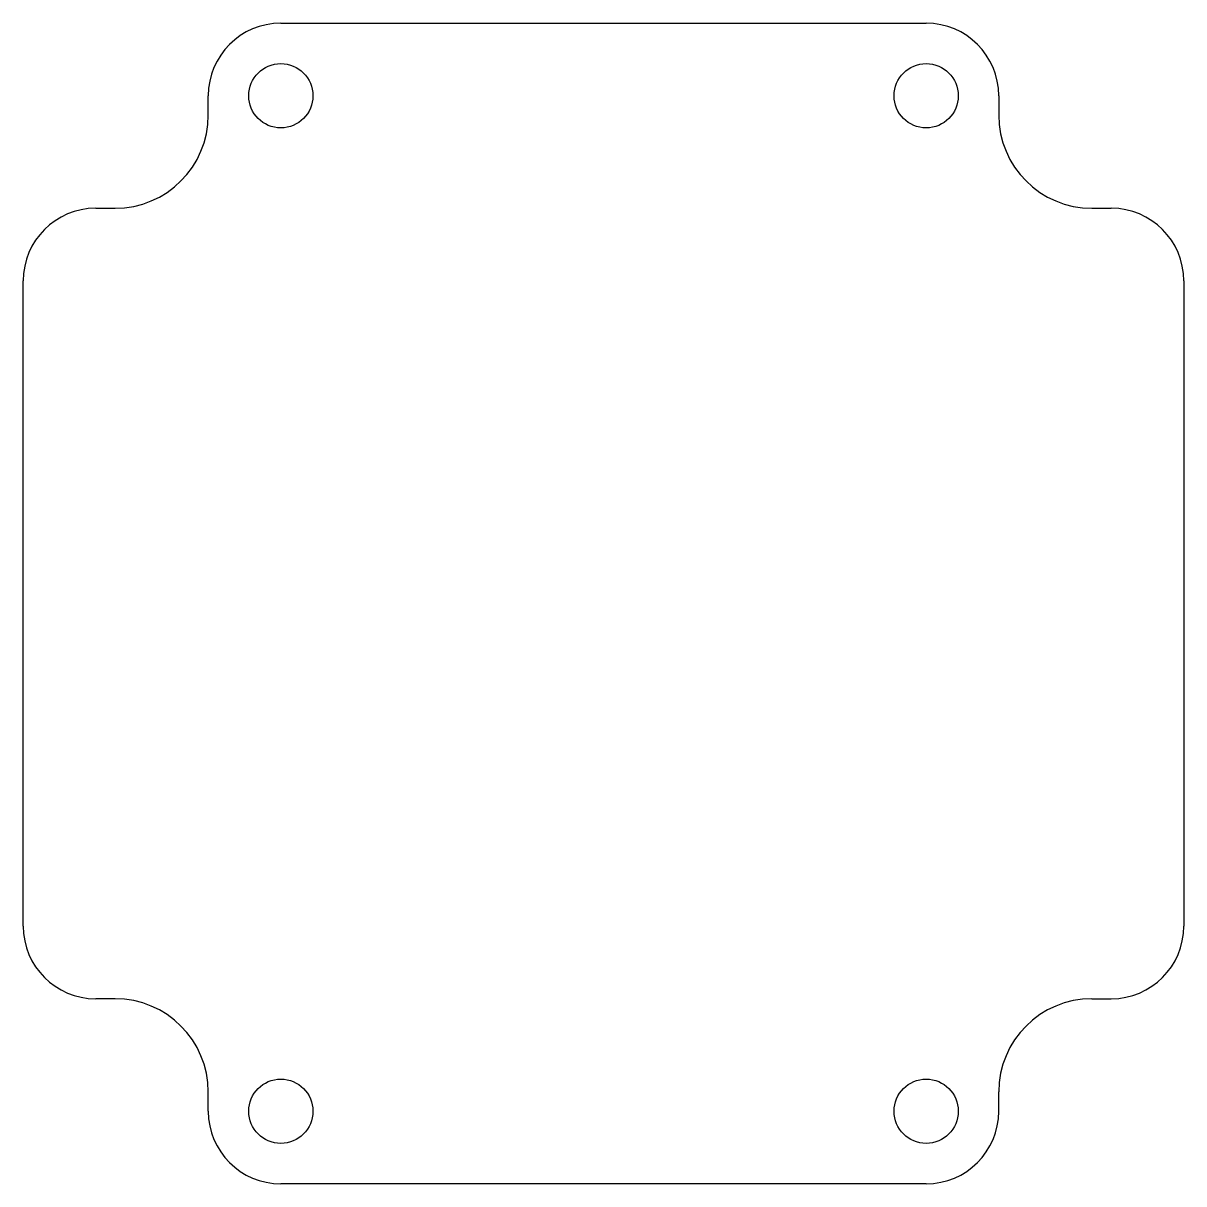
# Model space of a CAD drawing. Header units: millimetres. Extents: x -28 to 28, y -28 to 28.
import ezdxf

# ---------------------------------------------------------------- set-up
doc = ezdxf.new("R2010")
doc.units = ezdxf.units.MM

msp = doc.modelspace()

# ---------------------------------------------------------------- linework, layer by layer
at = {"color": 7, "linetype": 'Continuous'}
for p, q in [((-15.57, 28), (15.57, 28)), ((-19.07, 23.57), (-19.07, 24.5)), ((19.07, 24.5), (19.07, 23.57)), ((-24.5, 19.07), (-23.57, 19.07)), ((23.57, 19.07), (24.5, 19.07)), ((-28, -15.57), (-28, 15.57)), ((28, 15.57), (28, -15.57)), ((-23.57, -19.07), (-24.5, -19.07)), ((23.57, -19.07), (24.5, -19.07)), ((-19.07, -24.5), (-19.07, -23.57)), ((19.07, -24.5), (19.07, -23.57)), ((15.57, -28), (-15.57, -28))]:
    msp.add_line(p, q, dxfattribs=at)
for centre in [(-15.57, 24.5), (15.57, 24.5), (-15.57, -24.5), (15.57, -24.5)]:
    msp.add_circle(centre, 1.55, dxfattribs=at)
for centre, radius, start, end in [((-15.57, 24.5), 3.5, 90, 180), ((15.57, 24.5), 3.5, 0, 90), ((-23.57, 23.57), 4.5, 270, 360), ((23.57, 23.57), 4.5, 180, 270), ((-24.5, 15.57), 3.5, 90, 180), ((24.5, 15.57), 3.5, 0, 90), ((-24.5, -15.57), 3.5, 180, 270), ((24.5, -15.57), 3.5, 270, 0), ((-23.57, -23.57), 4.5, 0, 90), ((23.57, -23.57), 4.5, 90, 180), ((-15.57, -24.5), 3.5, 180, 270), ((15.57, -24.5), 3.5, 270, 0)]:
    msp.add_arc(centre, radius, start, end, dxfattribs=at)

doc.saveas('drawing.dxf')
